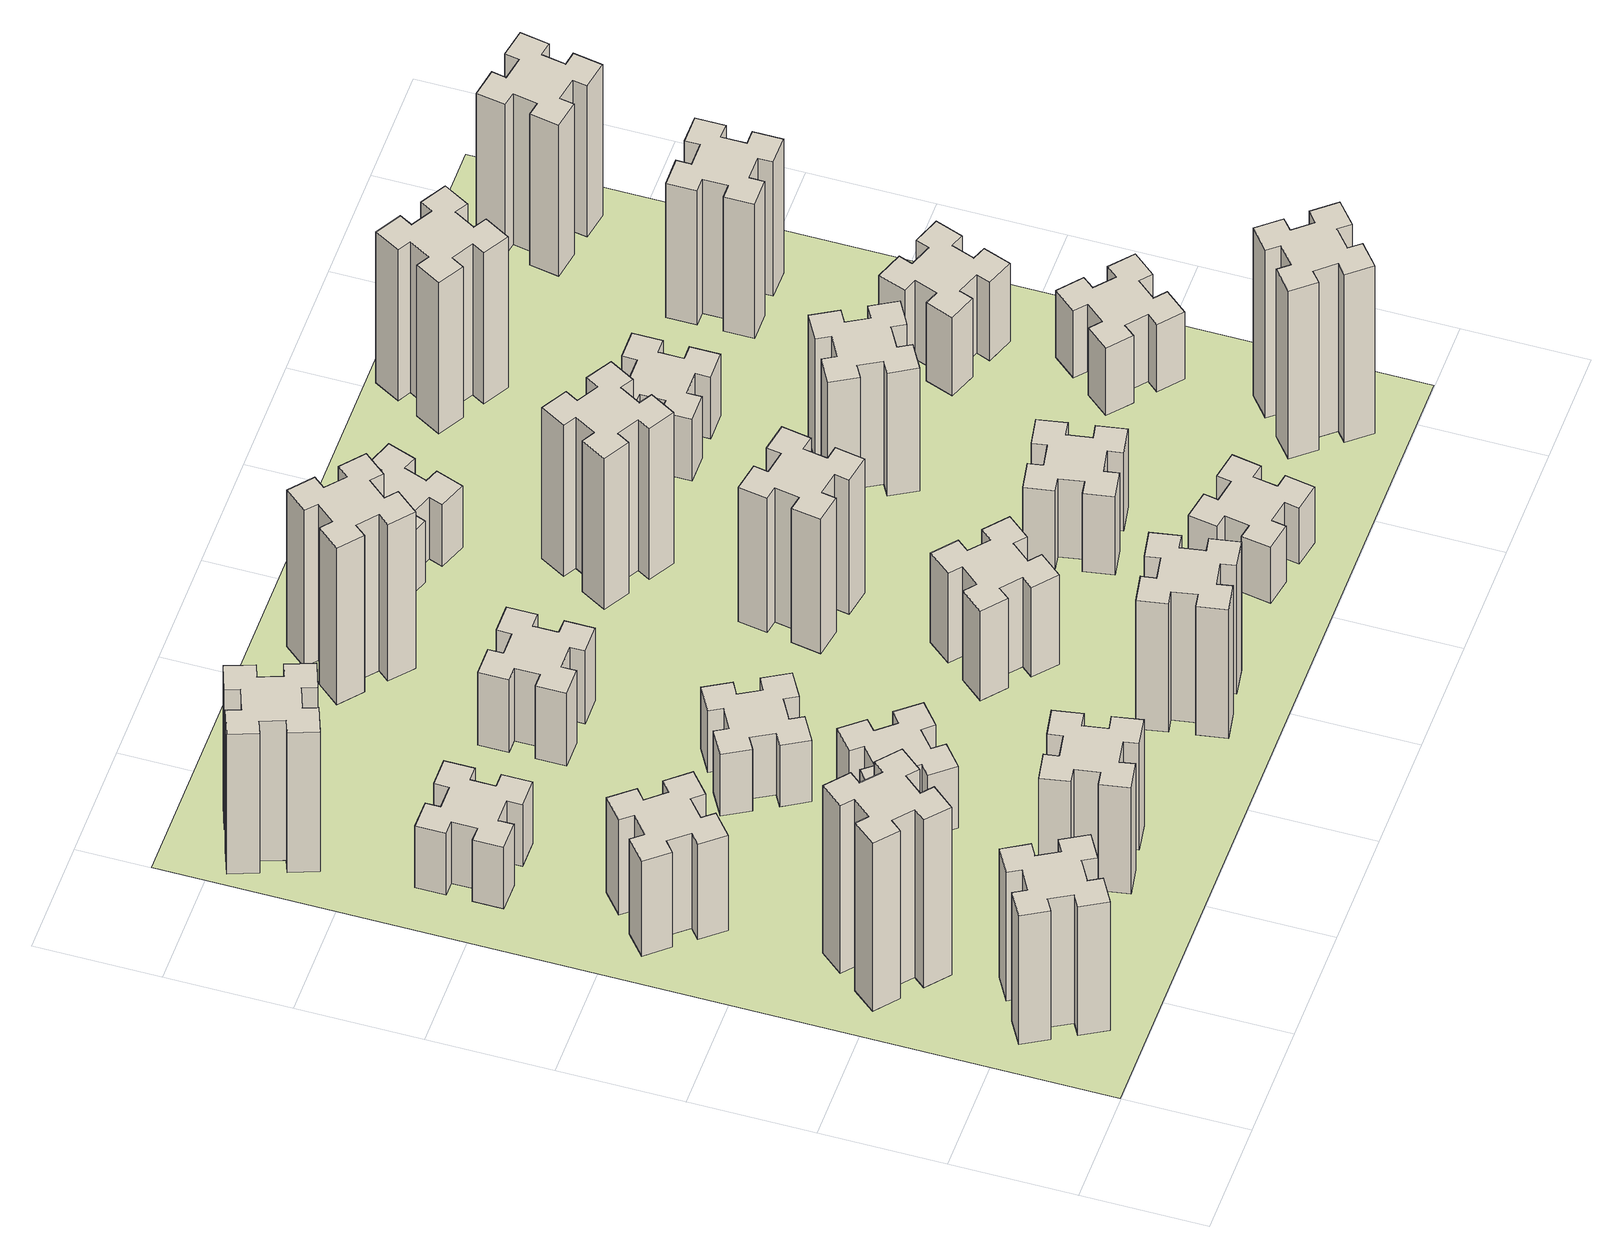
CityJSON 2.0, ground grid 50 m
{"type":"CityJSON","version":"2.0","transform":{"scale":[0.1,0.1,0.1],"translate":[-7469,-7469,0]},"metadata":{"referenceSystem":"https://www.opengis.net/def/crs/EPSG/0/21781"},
"CityObjects":{
"building1":{"type":"Building","attributes":{"class":"1000","function":"1000","usage":"1000","yearOfConstruction":2016,"roofType":"1000","measuredHeight":69,"storeysAboveGround":30,"storeysBelowGround":0},"geometry":[{"type":"Solid","lod":"1","boundaries":[[[[0,1,2,3,4,5,6,7,8,9,10,11,12,13,14,15,16,17,18,19]],[[17,16,20,21]],[[16,15,22,20]],[[15,14,23,22]],[[14,13,24,23]],[[13,12,25,24]],[[12,11,26,25]],[[11,10,27,26]],[[10,9,28,27]],[[9,8,29,28]],[[8,7,30,29]],[[7,6,31,30]],[[6,5,32,31]],[[5,4,33,32]],[[4,3,34,33]],[[3,2,35,34]],[[2,1,36,35]],[[1,0,37,36]],[[0,19,38,37]],[[19,18,39,38]],[[18,17,21,39]],[[24,25,26,27,28,29,30,31,32,33,34,35,36,37,38,39,21,20,22,23]]]]}]},
"building2":{"type":"Building","attributes":{"class":"1000","function":"1000","usage":"1000","yearOfConstruction":2016,"roofType":"1000","measuredHeight":90,"storeysAboveGround":30,"storeysBelowGround":0},"geometry":[{"type":"Solid","lod":"1","boundaries":[[[[40,41,42,43,44,45,46,47,48,49,50,51,52,53,54,55,56,57,58,59]],[[57,56,60,61]],[[56,55,62,60]],[[55,54,63,62]],[[54,53,64,63]],[[53,52,65,64]],[[52,51,66,65]],[[51,50,67,66]],[[50,49,68,67]],[[49,48,69,68]],[[48,47,70,69]],[[47,46,71,70]],[[46,45,72,71]],[[45,44,73,72]],[[44,43,74,73]],[[43,42,75,74]],[[42,41,76,75]],[[41,40,77,76]],[[40,59,78,77]],[[59,58,79,78]],[[58,57,61,79]],[[64,65,66,67,68,69,70,71,72,73,74,75,76,77,78,79,61,60,62,63]]]]}]},
"building3":{"type":"Building","attributes":{"class":"1000","function":"1000","usage":"1000","yearOfConstruction":2016,"roofType":"1000","measuredHeight":51,"storeysAboveGround":30,"storeysBelowGround":0},"geometry":[{"type":"Solid","lod":"1","boundaries":[[[[80,81,82,83,84,85,86,87,88,89,90,91,92,93,94,95,96,97,98,99]],[[97,96,100,101]],[[96,95,102,100]],[[95,94,103,102]],[[94,93,104,103]],[[93,92,105,104]],[[92,91,106,105]],[[91,90,107,106]],[[90,89,108,107]],[[89,88,109,108]],[[88,87,110,109]],[[87,86,111,110]],[[86,85,112,111]],[[85,84,113,112]],[[84,83,114,113]],[[83,82,115,114]],[[82,81,116,115]],[[81,80,117,116]],[[80,99,118,117]],[[99,98,119,118]],[[98,97,101,119]],[[104,105,106,107,108,109,110,111,112,113,114,115,116,117,118,119,101,100,102,103]]]]}]},
"building4":{"type":"Building","attributes":{"class":"1000","function":"1000","usage":"1000","yearOfConstruction":2016,"roofType":"1000","measuredHeight":33,"storeysAboveGround":30,"storeysBelowGround":0},"geometry":[{"type":"Solid","lod":"1","boundaries":[[[[120,121,122,123,124,125,126,127,128,129,130,131,132,133,134,135,136,137,138,139]],[[137,136,140,141]],[[136,135,142,140]],[[135,134,143,142]],[[134,133,144,143]],[[133,132,145,144]],[[132,131,146,145]],[[131,130,147,146]],[[130,129,148,147]],[[129,128,149,148]],[[128,127,150,149]],[[127,126,151,150]],[[126,125,152,151]],[[125,124,153,152]],[[124,123,154,153]],[[123,122,155,154]],[[122,121,156,155]],[[121,120,157,156]],[[120,139,158,157]],[[139,138,159,158]],[[138,137,141,159]],[[144,145,146,147,148,149,150,151,152,153,154,155,156,157,158,159,141,140,142,143]]]]}]},
"building5":{"type":"Building","attributes":{"class":"1000","function":"1000","usage":"1000","yearOfConstruction":2016,"roofType":"1000","measuredHeight":57,"storeysAboveGround":30,"storeysBelowGround":0},"geometry":[{"type":"Solid","lod":"1","boundaries":[[[[160,161,162,163,164,165,166,167,168,169,170,171,172,173,174,175,176,177,178,179]],[[177,176,180,181]],[[176,175,182,180]],[[175,174,183,182]],[[174,173,184,183]],[[173,172,185,184]],[[172,171,186,185]],[[171,170,187,186]],[[170,169,188,187]],[[169,168,189,188]],[[168,167,190,189]],[[167,166,191,190]],[[166,165,192,191]],[[165,164,193,192]],[[164,163,194,193]],[[163,162,195,194]],[[162,161,196,195]],[[161,160,197,196]],[[160,179,198,197]],[[179,178,199,198]],[[178,177,181,199]],[[184,185,186,187,188,189,190,191,192,193,194,195,196,197,198,199,181,180,182,183]]]]}]},
"building6":{"type":"Building","attributes":{"class":"1000","function":"1000","usage":"1000","yearOfConstruction":2016,"roofType":"1000","measuredHeight":75,"storeysAboveGround":30,"storeysBelowGround":0},"geometry":[{"type":"Solid","lod":"1","boundaries":[[[[200,201,202,203,204,205,206,207,208,209,210,211,212,213,214,215,216,217,218,219]],[[217,216,220,221]],[[216,215,222,220]],[[215,214,223,222]],[[214,213,224,223]],[[213,212,225,224]],[[212,211,226,225]],[[211,210,227,226]],[[210,209,228,227]],[[209,208,229,228]],[[208,207,230,229]],[[207,206,231,230]],[[206,205,232,231]],[[205,204,233,232]],[[204,203,234,233]],[[203,202,235,234]],[[202,201,236,235]],[[201,200,237,236]],[[200,219,238,237]],[[219,218,239,238]],[[218,217,221,239]],[[224,225,226,227,228,229,230,231,232,233,234,235,236,237,238,239,221,220,222,223]]]]}]},
"building7":{"type":"Building","attributes":{"class":"1000","function":"1000","usage":"1000","yearOfConstruction":2016,"roofType":"1000","measuredHeight":33,"storeysAboveGround":30,"storeysBelowGround":0},"geometry":[{"type":"Solid","lod":"1","boundaries":[[[[240,241,242,243,244,245,246,247,248,249,250,251,252,253,254,255,256,257,258,259]],[[257,256,260,261]],[[256,255,262,260]],[[255,254,263,262]],[[254,253,264,263]],[[253,252,265,264]],[[252,251,266,265]],[[251,250,267,266]],[[250,249,268,267]],[[249,248,269,268]],[[248,247,270,269]],[[247,246,271,270]],[[246,245,272,271]],[[245,244,273,272]],[[244,243,274,273]],[[243,242,275,274]],[[242,241,276,275]],[[241,240,277,276]],[[240,259,278,277]],[[259,258,279,278]],[[258,257,261,279]],[[264,265,266,267,268,269,270,271,272,273,274,275,276,277,278,279,261,260,262,263]]]]}]},
"building8":{"type":"Building","attributes":{"class":"1000","function":"1000","usage":"1000","yearOfConstruction":2016,"roofType":"1000","measuredHeight":33,"storeysAboveGround":30,"storeysBelowGround":0},"geometry":[{"type":"Solid","lod":"1","boundaries":[[[[280,281,282,283,284,285,286,287,288,289,290,291,292,293,294,295,296,297,298,299]],[[297,296,300,301]],[[296,295,302,300]],[[295,294,303,302]],[[294,293,304,303]],[[293,292,305,304]],[[292,291,306,305]],[[291,290,307,306]],[[290,289,308,307]],[[289,288,309,308]],[[288,287,310,309]],[[287,286,311,310]],[[286,285,312,311]],[[285,284,313,312]],[[284,283,314,313]],[[283,282,315,314]],[[282,281,316,315]],[[281,280,317,316]],[[280,299,318,317]],[[299,298,319,318]],[[298,297,301,319]],[[304,305,306,307,308,309,310,311,312,313,314,315,316,317,318,319,301,300,302,303]]]]}]},
"building9":{"type":"Building","attributes":{"class":"1000","function":"1000","usage":"1000","yearOfConstruction":2016,"roofType":"1000","measuredHeight":39,"storeysAboveGround":30,"storeysBelowGround":0},"geometry":[{"type":"Solid","lod":"1","boundaries":[[[[320,321,322,323,324,325,326,327,328,329,330,331,332,333,334,335,336,337,338,339]],[[337,336,340,341]],[[336,335,342,340]],[[335,334,343,342]],[[334,333,344,343]],[[333,332,345,344]],[[332,331,346,345]],[[331,330,347,346]],[[330,329,348,347]],[[329,328,349,348]],[[328,327,350,349]],[[327,326,351,350]],[[326,325,352,351]],[[325,324,353,352]],[[324,323,354,353]],[[323,322,355,354]],[[322,321,356,355]],[[321,320,357,356]],[[320,339,358,357]],[[339,338,359,358]],[[338,337,341,359]],[[344,345,346,347,348,349,350,351,352,353,354,355,356,357,358,359,341,340,342,343]]]]}]},
"building10":{"type":"Building","attributes":{"class":"1000","function":"1000","usage":"1000","yearOfConstruction":2016,"roofType":"1000","measuredHeight":69,"storeysAboveGround":30,"storeysBelowGround":0},"geometry":[{"type":"Solid","lod":"1","boundaries":[[[[360,361,362,363,364,365,366,367,368,369,370,371,372,373,374,375,376,377,378,379]],[[377,376,380,381]],[[376,375,382,380]],[[375,374,383,382]],[[374,373,384,383]],[[373,372,385,384]],[[372,371,386,385]],[[371,370,387,386]],[[370,369,388,387]],[[369,368,389,388]],[[368,367,390,389]],[[367,366,391,390]],[[366,365,392,391]],[[365,364,393,392]],[[364,363,394,393]],[[363,362,395,394]],[[362,361,396,395]],[[361,360,397,396]],[[360,379,398,397]],[[379,378,399,398]],[[378,377,381,399]],[[384,385,386,387,388,389,390,391,392,393,394,395,396,397,398,399,381,380,382,383]]]]}]},
"building11":{"type":"Building","attributes":{"class":"1000","function":"1000","usage":"1000","yearOfConstruction":2016,"roofType":"1000","measuredHeight":84,"storeysAboveGround":30,"storeysBelowGround":0},"geometry":[{"type":"Solid","lod":"1","boundaries":[[[[400,401,402,403,404,405,406,407,408,409,410,411,412,413,414,415,416,417,418,419]],[[417,416,420,421]],[[416,415,422,420]],[[415,414,423,422]],[[414,413,424,423]],[[413,412,425,424]],[[412,411,426,425]],[[411,410,427,426]],[[410,409,428,427]],[[409,408,429,428]],[[408,407,430,429]],[[407,406,431,430]],[[406,405,432,431]],[[405,404,433,432]],[[404,403,434,433]],[[403,402,435,434]],[[402,401,436,435]],[[401,400,437,436]],[[400,419,438,437]],[[419,418,439,438]],[[418,417,421,439]],[[424,425,426,427,428,429,430,431,432,433,434,435,436,437,438,439,421,420,422,423]]]]}]},
"building12":{"type":"Building","attributes":{"class":"1000","function":"1000","usage":"1000","yearOfConstruction":2016,"roofType":"1000","measuredHeight":48,"storeysAboveGround":30,"storeysBelowGround":0},"geometry":[{"type":"Solid","lod":"1","boundaries":[[[[440,441,442,443,444,445,446,447,448,449,450,451,452,453,454,455,456,457,458,459]],[[457,456,460,461]],[[456,455,462,460]],[[455,454,463,462]],[[454,453,464,463]],[[453,452,465,464]],[[452,451,466,465]],[[451,450,467,466]],[[450,449,468,467]],[[449,448,469,468]],[[448,447,470,469]],[[447,446,471,470]],[[446,445,472,471]],[[445,444,473,472]],[[444,443,474,473]],[[443,442,475,474]],[[442,441,476,475]],[[441,440,477,476]],[[440,459,478,477]],[[459,458,479,478]],[[458,457,461,479]],[[464,465,466,467,468,469,470,471,472,473,474,475,476,477,478,479,461,460,462,463]]]]}]},
"building13":{"type":"Building","attributes":{"class":"1000","function":"1000","usage":"1000","yearOfConstruction":2016,"roofType":"1000","measuredHeight":72,"storeysAboveGround":30,"storeysBelowGround":0},"geometry":[{"type":"Solid","lod":"1","boundaries":[[[[480,481,482,483,484,485,486,487,488,489,490,491,492,493,494,495,496,497,498,499]],[[497,496,500,501]],[[496,495,502,500]],[[495,494,503,502]],[[494,493,504,503]],[[493,492,505,504]],[[492,491,506,505]],[[491,490,507,506]],[[490,489,508,507]],[[489,488,509,508]],[[488,487,510,509]],[[487,486,511,510]],[[486,485,512,511]],[[485,484,513,512]],[[484,483,514,513]],[[483,482,515,514]],[[482,481,516,515]],[[481,480,517,516]],[[480,499,518,517]],[[499,498,519,518]],[[498,497,501,519]],[[504,505,506,507,508,509,510,511,512,513,514,515,516,517,518,519,501,500,502,503]]]]}]},
"building14":{"type":"Building","attributes":{"class":"1000","function":"1000","usage":"1000","yearOfConstruction":2016,"roofType":"1000","measuredHeight":81,"storeysAboveGround":30,"storeysBelowGround":0},"geometry":[{"type":"Solid","lod":"1","boundaries":[[[[520,521,522,523,524,525,526,527,528,529,530,531,532,533,534,535,536,537,538,539]],[[537,536,540,541]],[[536,535,542,540]],[[535,534,543,542]],[[534,533,544,543]],[[533,532,545,544]],[[532,531,546,545]],[[531,530,547,546]],[[530,529,548,547]],[[529,528,549,548]],[[528,527,550,549]],[[527,526,551,550]],[[526,525,552,551]],[[525,524,553,552]],[[524,523,554,553]],[[523,522,555,554]],[[522,521,556,555]],[[521,520,557,556]],[[520,539,558,557]],[[539,538,559,558]],[[538,537,541,559]],[[544,545,546,547,548,549,550,551,552,553,554,555,556,557,558,559,541,540,542,543]]]]}]},
"building15":{"type":"Building","attributes":{"class":"1000","function":"1000","usage":"1000","yearOfConstruction":2016,"roofType":"1000","measuredHeight":33,"storeysAboveGround":30,"storeysBelowGround":0},"geometry":[{"type":"Solid","lod":"1","boundaries":[[[[560,561,562,563,564,565,566,567,568,569,570,571,572,573,574,575,576,577,578,579]],[[577,576,580,581]],[[576,575,582,580]],[[575,574,583,582]],[[574,573,584,583]],[[573,572,585,584]],[[572,571,586,585]],[[571,570,587,586]],[[570,569,588,587]],[[569,568,589,588]],[[568,567,590,589]],[[567,566,591,590]],[[566,565,592,591]],[[565,564,593,592]],[[564,563,594,593]],[[563,562,595,594]],[[562,561,596,595]],[[561,560,597,596]],[[560,579,598,597]],[[579,578,599,598]],[[578,577,581,599]],[[584,585,586,587,588,589,590,591,592,593,594,595,596,597,598,599,581,580,582,583]]]]}]},
"building16":{"type":"Building","attributes":{"class":"1000","function":"1000","usage":"1000","yearOfConstruction":2016,"roofType":"1000","measuredHeight":30,"storeysAboveGround":30,"storeysBelowGround":0},"geometry":[{"type":"Solid","lod":"1","boundaries":[[[[600,601,602,603,604,605,606,607,608,609,610,611,612,613,614,615,616,617,618,619]],[[617,616,620,621]],[[616,615,622,620]],[[615,614,623,622]],[[614,613,624,623]],[[613,612,625,624]],[[612,611,626,625]],[[611,610,627,626]],[[610,609,628,627]],[[609,608,629,628]],[[608,607,630,629]],[[607,606,631,630]],[[606,605,632,631]],[[605,604,633,632]],[[604,603,634,633]],[[603,602,635,634]],[[602,601,636,635]],[[601,600,637,636]],[[600,619,638,637]],[[619,618,639,638]],[[618,617,621,639]],[[624,625,626,627,628,629,630,631,632,633,634,635,636,637,638,639,621,620,622,623]]]]}]},
"building17":{"type":"Building","attributes":{"class":"1000","function":"1000","usage":"1000","yearOfConstruction":2016,"roofType":"1000","measuredHeight":42,"storeysAboveGround":30,"storeysBelowGround":0},"geometry":[{"type":"Solid","lod":"1","boundaries":[[[[640,641,642,643,644,645,646,647,648,649,650,651,652,653,654,655,656,657,658,659]],[[657,656,660,661]],[[656,655,662,660]],[[655,654,663,662]],[[654,653,664,663]],[[653,652,665,664]],[[652,651,666,665]],[[651,650,667,666]],[[650,649,668,667]],[[649,648,669,668]],[[648,647,670,669]],[[647,646,671,670]],[[646,645,672,671]],[[645,644,673,672]],[[644,643,674,673]],[[643,642,675,674]],[[642,641,676,675]],[[641,640,677,676]],[[640,659,678,677]],[[659,658,679,678]],[[658,657,661,679]],[[664,665,666,667,668,669,670,671,672,673,674,675,676,677,678,679,661,660,662,663]]]]}]},
"building18":{"type":"Building","attributes":{"class":"1000","function":"1000","usage":"1000","yearOfConstruction":2016,"roofType":"1000","measuredHeight":66,"storeysAboveGround":30,"storeysBelowGround":0},"geometry":[{"type":"Solid","lod":"1","boundaries":[[[[680,681,682,683,684,685,686,687,688,689,690,691,692,693,694,695,696,697,698,699]],[[697,696,700,701]],[[696,695,702,700]],[[695,694,703,702]],[[694,693,704,703]],[[693,692,705,704]],[[692,691,706,705]],[[691,690,707,706]],[[690,689,708,707]],[[689,688,709,708]],[[688,687,710,709]],[[687,686,711,710]],[[686,685,712,711]],[[685,684,713,712]],[[684,683,714,713]],[[683,682,715,714]],[[682,681,716,715]],[[681,680,717,716]],[[680,699,718,717]],[[699,698,719,718]],[[698,697,701,719]],[[704,705,706,707,708,709,710,711,712,713,714,715,716,717,718,719,701,700,702,703]]]]}]},
"building19":{"type":"Building","attributes":{"class":"1000","function":"1000","usage":"1000","yearOfConstruction":2016,"roofType":"1000","measuredHeight":33,"storeysAboveGround":30,"storeysBelowGround":0},"geometry":[{"type":"Solid","lod":"1","boundaries":[[[[720,721,722,723,724,725,726,727,728,729,730,731,732,733,734,735,736,737,738,739]],[[737,736,740,741]],[[736,735,742,740]],[[735,734,743,742]],[[734,733,744,743]],[[733,732,745,744]],[[732,731,746,745]],[[731,730,747,746]],[[730,729,748,747]],[[729,728,749,748]],[[728,727,750,749]],[[727,726,751,750]],[[726,725,752,751]],[[725,724,753,752]],[[724,723,754,753]],[[723,722,755,754]],[[722,721,756,755]],[[721,720,757,756]],[[720,739,758,757]],[[739,738,759,758]],[[738,737,741,759]],[[744,745,746,747,748,749,750,751,752,753,754,755,756,757,758,759,741,740,742,743]]]]}]},
"building20":{"type":"Building","attributes":{"class":"1000","function":"1000","usage":"1000","yearOfConstruction":2016,"roofType":"1000","measuredHeight":90,"storeysAboveGround":30,"storeysBelowGround":0},"geometry":[{"type":"Solid","lod":"1","boundaries":[[[[760,761,762,763,764,765,766,767,768,769,770,771,772,773,774,775,776,777,778,779]],[[777,776,780,781]],[[776,775,782,780]],[[775,774,783,782]],[[774,773,784,783]],[[773,772,785,784]],[[772,771,786,785]],[[771,770,787,786]],[[770,769,788,787]],[[769,768,789,788]],[[768,767,790,789]],[[767,766,791,790]],[[766,765,792,791]],[[765,764,793,792]],[[764,763,794,793]],[[763,762,795,794]],[[762,761,796,795]],[[761,760,797,796]],[[760,779,798,797]],[[779,778,799,798]],[[778,777,781,799]],[[784,785,786,787,788,789,790,791,792,793,794,795,796,797,798,799,781,780,782,783]]]]}]},
"building21":{"type":"Building","attributes":{"class":"1000","function":"1000","usage":"1000","yearOfConstruction":2016,"roofType":"1000","measuredHeight":81,"storeysAboveGround":30,"storeysBelowGround":0},"geometry":[{"type":"Solid","lod":"1","boundaries":[[[[800,801,802,803,804,805,806,807,808,809,810,811,812,813,814,815,816,817,818,819]],[[817,816,820,821]],[[816,815,822,820]],[[815,814,823,822]],[[814,813,824,823]],[[813,812,825,824]],[[812,811,826,825]],[[811,810,827,826]],[[810,809,828,827]],[[809,808,829,828]],[[808,807,830,829]],[[807,806,831,830]],[[806,805,832,831]],[[805,804,833,832]],[[804,803,834,833]],[[803,802,835,834]],[[802,801,836,835]],[[801,800,837,836]],[[800,819,838,837]],[[819,818,839,838]],[[818,817,821,839]],[[824,825,826,827,828,829,830,831,832,833,834,835,836,837,838,839,821,820,822,823]]]]}]},
"building22":{"type":"Building","attributes":{"class":"1000","function":"1000","usage":"1000","yearOfConstruction":2016,"roofType":"1000","measuredHeight":36,"storeysAboveGround":30,"storeysBelowGround":0},"geometry":[{"type":"Solid","lod":"1","boundaries":[[[[840,841,842,843,844,845,846,847,848,849,850,851,852,853,854,855,856,857,858,859]],[[857,856,860,861]],[[856,855,862,860]],[[855,854,863,862]],[[854,853,864,863]],[[853,852,865,864]],[[852,851,866,865]],[[851,850,867,866]],[[850,849,868,867]],[[849,848,869,868]],[[848,847,870,869]],[[847,846,871,870]],[[846,845,872,871]],[[845,844,873,872]],[[844,843,874,873]],[[843,842,875,874]],[[842,841,876,875]],[[841,840,877,876]],[[840,859,878,877]],[[859,858,879,878]],[[858,857,861,879]],[[864,865,866,867,868,869,870,871,872,873,874,875,876,877,878,879,861,860,862,863]]]]}]},
"building23":{"type":"Building","attributes":{"class":"1000","function":"1000","usage":"1000","yearOfConstruction":2016,"roofType":"1000","measuredHeight":42,"storeysAboveGround":30,"storeysBelowGround":0},"geometry":[{"type":"Solid","lod":"1","boundaries":[[[[880,881,882,883,884,885,886,887,888,889,890,891,892,893,894,895,896,897,898,899]],[[897,896,900,901]],[[896,895,902,900]],[[895,894,903,902]],[[894,893,904,903]],[[893,892,905,904]],[[892,891,906,905]],[[891,890,907,906]],[[890,889,908,907]],[[889,888,909,908]],[[888,887,910,909]],[[887,886,911,910]],[[886,885,912,911]],[[885,884,913,912]],[[884,883,914,913]],[[883,882,915,914]],[[882,881,916,915]],[[881,880,917,916]],[[880,899,918,917]],[[899,898,919,918]],[[898,897,901,919]],[[904,905,906,907,908,909,910,911,912,913,914,915,916,917,918,919,901,900,902,903]]]]}]},
"building24":{"type":"Building","attributes":{"class":"1000","function":"1000","usage":"1000","yearOfConstruction":2016,"roofType":"1000","measuredHeight":72,"storeysAboveGround":30,"storeysBelowGround":0},"geometry":[{"type":"Solid","lod":"1","boundaries":[[[[920,921,922,923,924,925,926,927,928,929,930,931,932,933,934,935,936,937,938,939]],[[937,936,940,941]],[[936,935,942,940]],[[935,934,943,942]],[[934,933,944,943]],[[933,932,945,944]],[[932,931,946,945]],[[931,930,947,946]],[[930,929,948,947]],[[929,928,949,948]],[[928,927,950,949]],[[927,926,951,950]],[[926,925,952,951]],[[925,924,953,952]],[[924,923,954,953]],[[923,922,955,954]],[[922,921,956,955]],[[921,920,957,956]],[[920,939,958,957]],[[939,938,959,958]],[[938,937,941,959]],[[944,945,946,947,948,949,950,951,952,953,954,955,956,957,958,959,941,940,942,943]]]]}]},
"building25":{"type":"Building","attributes":{"class":"1000","function":"1000","usage":"1000","yearOfConstruction":2016,"roofType":"1000","measuredHeight":81,"storeysAboveGround":30,"storeysBelowGround":0},"geometry":[{"type":"Solid","lod":"1","boundaries":[[[[960,961,962,963,964,965,966,967,968,969,970,971,972,973,974,975,976,977,978,979]],[[977,976,980,981]],[[976,975,982,980]],[[975,974,983,982]],[[974,973,984,983]],[[973,972,985,984]],[[972,971,986,985]],[[971,970,987,986]],[[970,969,988,987]],[[969,968,989,988]],[[968,967,990,989]],[[967,966,991,990]],[[966,965,992,991]],[[965,964,993,992]],[[964,963,994,993]],[[963,962,995,994]],[[962,961,996,995]],[[961,960,997,996]],[[960,979,998,997]],[[979,978,999,998]],[[978,977,981,999]],[[984,985,986,987,988,989,990,991,992,993,994,995,996,997,998,999,981,980,982,983]]]]}]},
"landuse1":{"type":"LandUse","attributes":{"name":"plot1","function":"1010"},"geometry":[{"type":"MultiSurface","lod":"1","boundaries":[[[1000,1001,1002,1003]]]}]}
},
"vertices":[
[255,364,0],[305,277,0],[253,247,0],[313,143,0],[417,203,0],[387,255,0],[474,305,0],[504,253,0],[608,313,0],[548,417,0],[496,387,0],[446,474,0],[498,504,0],[438,608,0],[334,548,0],[364,496,0],[277,446,0],[247,498,0],[143,438,0],[203,334,0],[277,446,690],[247,498,690],[364,496,690],[334,548,690],[438,608,690],[498,504,690],[446,474,690],[496,387,690],[548,417,690],[608,313,690],[504,253,690],[474,305,690],[387,255,690],[417,203,690],[313,143,690],[253,247,690],[305,277,690],[255,364,690],[203,334,690],[143,438,690],
[484,1067,0],[408,1132,0],[446,1178,0],[354,1255,0],[277,1163,0],[323,1124,0],[259,1048,0],[213,1086,0],[136,994,0],[228,917,0],[266,963,0],[343,899,0],[304,853,0],[396,776,0],[473,868,0],[427,906,0],[492,983,0],[538,944,0],[615,1036,0],[523,1113,0],[492,983,900],[538,944,900],[427,906,900],[473,868,900],[396,776,900],[304,853,900],[343,899,900],[266,963,900],[228,917,900],[136,994,900],[213,1086,900],[259,1048,900],[323,1124,900],[277,1163,900],[354,1255,900],[446,1178,900],[408,1132,900],[484,1067,900],[523,1113,900],[615,1036,900],
[492,1888,0],[427,1964,0],[473,2003,0],[396,2095,0],[304,2018,0],[343,1972,0],[266,1907,0],[228,1953,0],[136,1876,0],[213,1784,0],[259,1823,0],[323,1746,0],[277,1708,0],[354,1616,0],[446,1693,0],[408,1739,0],[484,1803,0],[523,1757,0],[615,1834,0],[538,1926,0],[484,1803,510],[523,1757,510],[408,1739,510],[446,1693,510],[354,1616,510],[277,1708,510],[323,1746,510],[259,1823,510],[213,1784,510],[136,1876,510],[228,1953,510],[266,1907,510],[343,1972,510],[304,2018,510],[396,2095,510],[473,2003,510],[427,1964,510],[492,1888,510],[538,1926,510],[615,1834,510],
[485,2545,0],[485,2645,0],[545,2645,0],[545,2765,0],[425,2765,0],[425,2705,0],[325,2705,0],[325,2765,0],[205,2765,0],[205,2645,0],[265,2645,0],[265,2545,0],[205,2545,0],[205,2425,0],[325,2425,0],[325,2485,0],[425,2485,0],[425,2425,0],[545,2425,0],[545,2545,0],[425,2485,330],[425,2425,330],[325,2485,330],[325,2425,330],[205,2425,330],[205,2545,330],[265,2545,330],[265,2645,330],[205,2645,330],[205,2765,330],[325,2765,330],[325,2705,330],[425,2705,330],[425,2765,330],[545,2765,330],[545,2645,330],[485,2645,330],[485,2545,330],[545,2545,330],[545,2425,330],
[1085,358,0],[1184,376,0],[1194,317,0],[1312,337,0],[1291,456,0],[1232,445,0],[1215,544,0],[1274,554,0],[1253,672,0],[1135,651,0],[1145,592,0],[1047,575,0],[1037,634,0],[918,613,0],[939,495,0],[998,505,0],[1016,407,0],[957,397,0],[977,278,0],[1096,299,0],[1016,407,570],[957,397,570],[998,505,570],[939,495,570],[918,613,570],[1037,634,570],[1047,575,570],[1145,592,570],[1135,651,570],[1253,672,570],[1274,554,570],[1215,544,570],[1232,445,570],[1291,456,570],[1312,337,570],[1194,317,570],[1184,376,570],[1085,358,570],[1096,299,570],[977,278,570],
[155,3345,0],[189,3251,0],[133,3230,0],[174,3117,0],[287,3159,0],[266,3215,0],[360,3249,0],[380,3193,0],[493,3234,0],[452,3347,0],[396,3326,0],[362,3420,0],[418,3440,0],[377,3553,0],[264,3512,0],[285,3456,0],[191,3422,0],[170,3478,0],[57,3437,0],[99,3324,0],[191,3422,750],[170,3478,750],[285,3456,750],[264,3512,750],[377,3553,750],[418,3440,750],[362,3420,750],[396,3326,750],[452,3347,750],[493,3234,750],[380,3193,750],[360,3249,750],[266,3215,750],[287,3159,750],[174,3117,750],[133,3230,750],[189,3251,750],[155,3345,750],[99,3324,750],[57,3437,750],
[1083,1332,0],[1006,1267,0],[968,1313,0],[876,1236,0],[953,1144,0],[999,1183,0],[1063,1106,0],[1017,1068,0],[1094,976,0],[1186,1053,0],[1148,1099,0],[1224,1163,0],[1263,1117,0],[1355,1194,0],[1278,1286,0],[1232,1248,0],[1167,1324,0],[1213,1363,0],[1136,1455,0],[1044,1378,0],[1167,1324,330],[1213,1363,330],[1232,1248,330],[1278,1286,330],[1355,1194,330],[1263,1117,330],[1224,1163,330],[1148,1099,330],[1186,1053,330],[1094,976,330],[1017,1068,330],[1063,1106,330],[999,1183,330],[953,1144,330],[876,1236,330],[968,1313,330],[1006,1267,330],[1083,1332,330],[1044,1378,330],[1136,1455,330],
[1127,1635,0],[1214,1685,0],[1244,1633,0],[1348,1693,0],[1288,1797,0],[1236,1767,0],[1186,1854,0],[1238,1884,0],[1178,1988,0],[1074,1928,0],[1104,1876,0],[1017,1826,0],[987,1878,0],[883,1818,0],[943,1714,0],[995,1744,0],[1045,1657,0],[993,1627,0],[1053,1523,0],[1157,1583,0],[1045,1657,330],[993,1627,330],[995,1744,330],[943,1714,330],[883,1818,330],[987,1878,330],[1017,1826,330],[1104,1876,330],[1074,1928,330],[1178,1988,330],[1238,1884,330],[1186,1854,330],[1236,1767,330],[1288,1797,330],[1348,1693,330],[1244,1633,330],[1214,1685,330],[1127,1635,330],[1157,1583,330],[1053,1523,330],
[1005,2645,0],[1005,2545,0],[945,2545,0],[945,2425,0],[1065,2425,0],[1065,2485,0],[1165,2485,0],[1165,2425,0],[1285,2425,0],[1285,2545,0],[1225,2545,0],[1225,2645,0],[1285,2645,0],[1285,2765,0],[1165,2765,0],[1165,2705,0],[1065,2705,0],[1065,2765,0],[945,2765,0],[945,2645,0],[1065,2705,390],[1065,2765,390],[1165,2705,390],[1165,2765,390],[1285,2765,390],[1285,2645,390],[1225,2645,390],[1225,2545,390],[1285,2545,390],[1285,2425,390],[1165,2425,390],[1165,2485,390],[1065,2485,390],[1065,2425,390],[945,2425,390],[945,2545,390],[1005,2545,390],[1005,2645,390],[945,2645,390],[945,2765,390],
[1985,492,0],[1887,475,0],[1877,534,0],[1758,513,0],[1779,395,0],[1838,405,0],[1856,307,0],[1797,297,0],[1817,178,0],[1936,199,0],[1925,258,0],[2024,276,0],[2034,217,0],[2152,237,0],[2131,356,0],[2072,345,0],[2055,444,0],[2114,454,0],[2093,572,0],[1975,551,0],[2055,444,690],[2114,454,690],[2072,345,690],[2131,356,690],[2152,237,690],[2034,217,690],[2024,276,690],[1925,258,690],[1936,199,690],[1817,178,690],[1797,297,690],[1856,307,690],[1838,405,690],[1779,395,690],[1758,513,690],[1877,534,690],[1887,475,690],[1985,492,690],[1975,551,690],[2093,572,690],
[1106,3283,0],[1183,3219,0],[1144,3173,0],[1236,3096,0],[1313,3188,0],[1267,3226,0],[1332,3303,0],[1378,3264,0],[1455,3356,0],[1363,3433,0],[1324,3387,0],[1248,3452,0],[1286,3498,0],[1194,3575,0],[1117,3483,0],[1163,3444,0],[1099,3368,0],[1053,3406,0],[976,3314,0],[1068,3237,0],[1099,3368,840],[1053,3406,840],[1163,3444,840],[1117,3483,840],[1194,3575,840],[1286,3498,840],[1248,3452,840],[1324,3387,840],[1363,3433,840],[1455,3356,840],[1378,3264,840],[1332,3303,840],[1267,3226,840],[1313,3188,840],[1236,3096,840],[1144,3173,840],[1183,3219,840],[1106,3283,840],[1068,3237,840],[976,3314,840],
[1903,1224,0],[1839,1148,0],[1793,1186,0],[1716,1094,0],[1808,1017,0],[1846,1063,0],[1923,999,0],[1884,953,0],[1976,876,0],[2053,968,0],[2007,1006,0],[2072,1083,0],[2118,1044,0],[2195,1136,0],[2103,1213,0],[2064,1167,0],[1988,1232,0],[2026,1278,0],[1934,1355,0],[1857,1263,0],[1988,1232,480],[2026,1278,480],[2064,1167,480],[2103,1213,480],[2195,1136,480],[2118,1044,480],[2072,1083,480],[2007,1006,480],[2053,968,480],[1976,876,480],[1884,953,480],[1923,999,480],[1846,1063,480],[1808,1017,480],[1716,1094,480],[1793,1186,480],[1839,1148,480],[1903,1224,480],[1857,1263,480],[1934,1355,480],
[2024,1955,0],[1925,1972,0],[1936,2031,0],[1817,2052,0],[1797,1934,0],[1856,1924,0],[1838,1825,0],[1779,1836,0],[1758,1717,0],[1877,1697,0],[1887,1756,0],[1985,1738,0],[1975,1679,0],[2093,1658,0],[2114,1777,0],[2055,1787,0],[2072,1885,0],[2131,1875,0],[2152,1993,0],[2034,2014,0],[2072,1885,720],[2131,1875,720],[2055,1787,720],[2114,1777,720],[2093,1658,720],[1975,1679,720],[1985,1738,720],[1887,1756,720],[1877,1697,720],[1758,1717,720],[1779,1836,720],[1838,1825,720],[1856,1924,720],[1797,1934,720],[1817,2052,720],[1936,2031,720],[1925,1972,720],[2024,1955,720],[2034,2014,720],[2152,1993,720],
[2054,2666,0],[1967,2716,0],[1997,2768,0],[1893,2828,0],[1833,2724,0],[1885,2694,0],[1835,2607,0],[1783,2637,0],[1723,2533,0],[1827,2473,0],[1857,2525,0],[1944,2475,0],[1914,2423,0],[2018,2363,0],[2078,2467,0],[2026,2497,0],[2076,2584,0],[2128,2554,0],[2188,2658,0],[2084,2718,0],[2076,2584,810],[2128,2554,810],[2026,2497,810],[2078,2467,810],[2018,2363,810],[1914,2423,810],[1944,2475,810],[1857,2525,810],[1827,2473,810],[1723,2533,810],[1783,2637,810],[1835,2607,810],[1885,2694,810],[1833,2724,810],[1893,2828,810],[1997,2768,810],[1967,2716,810],[2054,2666,810],[2084,2718,810],[2188,2658,810],
[1671,3249,0],[1765,3215,0],[1744,3159,0],[1857,3117,0],[1898,3230,0],[1842,3251,0],[1876,3345,0],[1932,3324,0],[1973,3437,0],[1860,3478,0],[1840,3422,0],[1746,3456,0],[1767,3512,0],[1654,3553,0],[1613,3440,0],[1669,3420,0],[1635,3326,0],[1579,3347,0],[1537,3234,0],[1650,3193,0],[1635,3326,330],[1579,3347,330],[1669,3420,330],[1613,3440,330],[1654,3553,330],[1767,3512,330],[1746,3456,330],[1840,3422,330],[1860,3478,330],[1973,3437,330],[1932,3324,330],[1876,3345,330],[1842,3251,330],[1898,3230,330],[1857,3117,330],[1744,3159,330],[1765,3215,330],[1671,3249,330],[1650,3193,330],[1537,3234,330],
[2596,444,0],[2578,345,0],[2519,356,0],[2498,237,0],[2617,217,0],[2627,276,0],[2725,258,0],[2715,199,0],[2833,178,0],[2854,297,0],[2795,307,0],[2812,405,0],[2871,395,0],[2892,513,0],[2774,534,0],[2764,475,0],[2665,492,0],[2676,551,0],[2557,572,0],[2537,454,0],[2665,492,300],[2676,551,300],[2764,475,300],[2774,534,300],[2892,513,300],[2871,395,300],[2812,405,300],[2795,307,300],[2854,297,300],[2833,178,300],[2715,199,300],[2725,258,300],[2627,276,300],[2617,217,300],[2498,237,300],[2519,356,300],[2578,345,300],[2596,444,300],[2537,454,300],[2557,572,300],
[2625,1132,0],[2527,1115,0],[2517,1174,0],[2398,1153,0],[2419,1035,0],[2478,1045,0],[2496,947,0],[2437,937,0],[2457,818,0],[2576,839,0],[2565,898,0],[2664,916,0],[2674,857,0],[2792,877,0],[2771,996,0],[2712,985,0],[2695,1084,0],[2754,1094,0],[2733,1212,0],[2615,1191,0],[2695,1084,420],[2754,1094,420],[2712,985,420],[2771,996,420],[2792,877,420],[2674,857,420],[2664,916,420],[2565,898,420],[2576,839,420],[2457,818,420],[2437,937,420],[2496,947,420],[2478,1045,420],[2419,1035,420],[2398,1153,420],[2517,1174,420],[2527,1115,420],[2625,1132,420],[2615,1191,420],[2733,1212,420],
[2684,1976,0],[2597,1926,0],[2567,1978,0],[2463,1918,0],[2523,1814,0],[2575,1844,0],[2625,1757,0],[2573,1727,0],[2633,1623,0],[2737,1683,0],[2707,1735,0],[2794,1785,0],[2824,1733,0],[2928,1793,0],[2868,1897,0],[2816,1867,0],[2766,1954,0],[2818,1984,0],[2758,2088,0],[2654,2028,0],[2766,1954,660],[2818,1984,660],[2816,1867,660],[2868,1897,660],[2928,1793,660],[2824,1733,660],[2794,1785,660],[2707,1735,660],[2737,1683,660],[2633,1623,660],[2573,1727,660],[2625,1757,660],[2575,1844,660],[2523,1814,660],[2463,1918,660],[2567,1978,660],[2597,1926,660],[2684,1976,660],[2654,2028,660],[2758,2088,660],
[2545,2485,0],[2645,2485,0],[2645,2425,0],[2765,2425,0],[2765,2545,0],[2705,2545,0],[2705,2645,0],[2765,2645,0],[2765,2765,0],[2645,2765,0],[2645,2705,0],[2545,2705,0],[2545,2765,0],[2425,2765,0],[2425,2645,0],[2485,2645,0],[2485,2545,0],[2425,2545,0],[2425,2425,0],[2545,2425,0],[2485,2545,330],[2425,2545,330],[2485,2645,330],[2425,2645,330],[2425,2765,330],[2545,2765,330],[2545,2705,330],[2645,2705,330],[2645,2765,330],[2765,2765,330],[2765,2645,330],[2705,2645,330],[2705,2545,330],[2765,2545,330],[2765,2425,330],[2645,2425,330],[2645,2485,330],[2545,2485,330],[2545,2425,330],[2425,2425,330],
[3468,259,0],[3544,323,0],[3583,277,0],[3675,354,0],[3598,446,0],[3552,408,0],[3487,484,0],[3533,523,0],[3456,615,0],[3364,538,0],[3403,492,0],[3326,427,0],[3288,473,0],[3196,396,0],[3273,304,0],[3319,343,0],[3383,266,0],[3337,228,0],[3414,136,0],[3506,213,0],[3383,266,900],[3337,228,900],[3319,343,900],[3273,304,900],[3196,396,900],[3288,473,900],[3326,427,900],[3403,492,900],[3364,538,900],[3456,615,900],[3533,523,900],[3487,484,900],[3552,408,900],[3598,446,900],[3675,354,900],[3583,277,900],[3544,323,900],[3468,259,900],[3506,213,900],[3414,136,900],
[2694,3506,0],[2607,3556,0],[2637,3608,0],[2533,3668,0],[2473,3564,0],[2525,3534,0],[2475,3447,0],[2423,3477,0],[2363,3373,0],[2467,3313,0],[2497,3365,0],[2584,3315,0],[2554,3263,0],[2658,3203,0],[2718,3307,0],[2666,3337,0],[2716,3424,0],[2768,3394,0],[2828,3498,0],[2724,3558,0],[2716,3424,810],[2768,3394,810],[2666,3337,810],[2718,3307,810],[2658,3203,810],[2554,3263,810],[2584,3315,810],[2497,3365,810],[2467,3313,810],[2363,3373,810],[2423,3477,810],[2475,3447,810],[2525,3534,810],[2473,3564,810],[2533,3668,810],[2637,3608,810],[2607,3556,810],[2694,3506,810],[2724,3558,810],[2828,3498,810],
[3487,1006,0],[3552,1083,0],[3598,1044,0],[3675,1136,0],[3583,1213,0],[3544,1167,0],[3468,1232,0],[3506,1278,0],[3414,1355,0],[3337,1263,0],[3383,1224,0],[3319,1148,0],[3273,1186,0],[3196,1094,0],[3288,1017,0],[3326,1063,0],[3403,999,0],[3364,953,0],[3456,876,0],[3533,968,0],[3403,999,360],[3364,953,360],[3326,1063,360],[3288,1017,360],[3196,1094,360],[3273,1186,360],[3319,1148,360],[3383,1224,360],[3337,1263,360],[3414,1355,360],[3506,1278,360],[3468,1232,360],[3544,1167,360],[3583,1213,360],[3675,1136,360],[3598,1044,360],[3552,1083,360],[3487,1006,360],[3533,968,360],[3456,876,360],
[3420,1842,0],[3326,1876,0],[3347,1932,0],[3234,1973,0],[3193,1860,0],[3249,1840,0],[3215,1746,0],[3159,1767,0],[3117,1654,0],[3230,1613,0],[3251,1669,0],[3345,1635,0],[3324,1579,0],[3437,1537,0],[3478,1650,0],[3422,1671,0],[3456,1765,0],[3512,1744,0],[3553,1857,0],[3440,1898,0],[3456,1765,420],[3512,1744,420],[3422,1671,420],[3478,1650,420],[3437,1537,420],[3324,1579,420],[3345,1635,420],[3251,1669,420],[3230,1613,420],[3117,1654,420],[3159,1767,420],[3215,1746,420],[3249,1840,420],[3193,1860,420],[3234,1973,420],[3347,1932,420],[3326,1876,420],[3420,1842,420],[3440,1898,420],[3553,1857,420],
[3385,2705,0],[3285,2705,0],[3285,2765,0],[3165,2765,0],[3165,2645,0],[3225,2645,0],[3225,2545,0],[3165,2545,0],[3165,2425,0],[3285,2425,0],[3285,2485,0],[3385,2485,0],[3385,2425,0],[3505,2425,0],[3505,2545,0],[3445,2545,0],[3445,2645,0],[3505,2645,0],[3505,2765,0],[3385,2765,0],[3445,2645,720],[3505,2645,720],[3445,2545,720],[3505,2545,720],[3505,2425,720],[3385,2425,720],[3385,2485,720],[3285,2485,720],[3285,2425,720],[3165,2425,720],[3165,2545,720],[3225,2545,720],[3225,2645,720],[3165,2645,720],[3165,2765,720],[3285,2765,720],[3285,2705,720],[3385,2705,720],[3385,2765,720],[3505,2765,720],
[3535,3267,0],[3552,3365,0],[3611,3355,0],[3632,3473,0],[3514,3494,0],[3504,3435,0],[3405,3452,0],[3416,3511,0],[3297,3532,0],[3277,3414,0],[3336,3404,0],[3318,3305,0],[3259,3316,0],[3238,3197,0],[3357,3177,0],[3367,3236,0],[3465,3218,0],[3455,3159,0],[3573,3138,0],[3594,3257,0],[3465,3218,810],[3455,3159,810],[3367,3236,810],[3357,3177,810],[3238,3197,810],[3259,3316,810],[3318,3305,810],[3336,3404,810],[3277,3414,810],[3297,3532,810],[3416,3511,810],[3405,3452,810],[3504,3435,810],[3514,3494,810],[3632,3473,810],[3611,3355,810],[3552,3365,810],[3535,3267,810],[3594,3257,810],[3573,3138,810],
[5,3705,0],[3705,3705,0],[3705,5,0],[5,5,0]
]}
